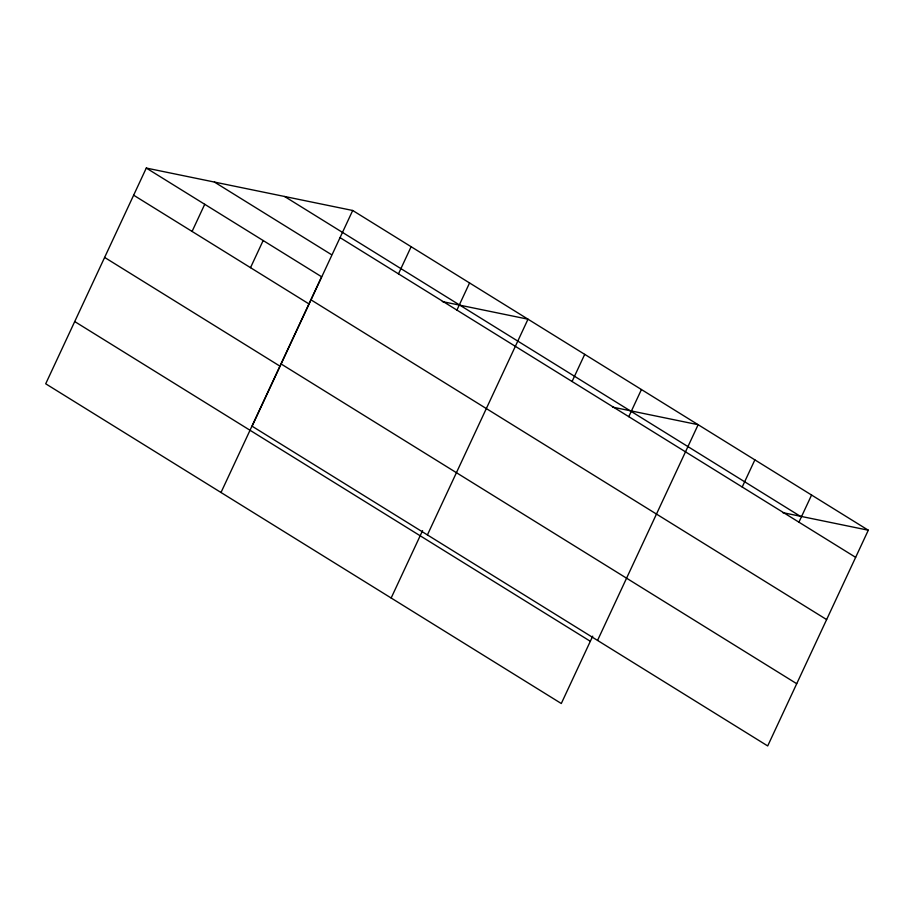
<?xml version="1.0" encoding="UTF-8"?>
<svg xmlns="http://www.w3.org/2000/svg" width="914" height="914" viewBox="0 0 914 914"><rect width="100%" height="100%" fill="white"/><g stroke="black" fill="none" stroke-linecap="round" stroke-linejoin="round"><path stroke-width="1.37" d="M352.701 210.483L252.104 426.21L767.703 745.938L868.3 530.211L352.701 210.483L146.297 168.062L45.7 383.789L561.299 703.517L592.718 636.155M192.077 231.436L204.736 204.29M250.516 267.665L263.163 240.531M221.005 492.497L321.602 276.771L146.297 168.062M398.481 273.857L411.129 246.723M456.92 310.086L469.568 282.952M391.158 598.007L422.565 530.646M427.409 534.918L528.006 319.192L442.342 301.586M572.061 381.492L584.72 354.358M628.786 416.67L641.434 389.524M597.55 640.428L698.147 424.702L612.494 407.096M742.214 487.002L754.873 459.868M798.927 522.168L811.586 495.034M782.647 512.605L868.3 530.211M284.585 196.487L800.184 516.204M340.042 237.617L855.641 557.346M214.413 182.057L331.279 254.526M311.023 299.861L826.622 619.578M133.638 195.196L308.943 303.905M281.124 363.978L796.722 683.706M104.619 257.428L279.924 366.137M74.72 321.557L590.318 641.285"/></g></svg>
